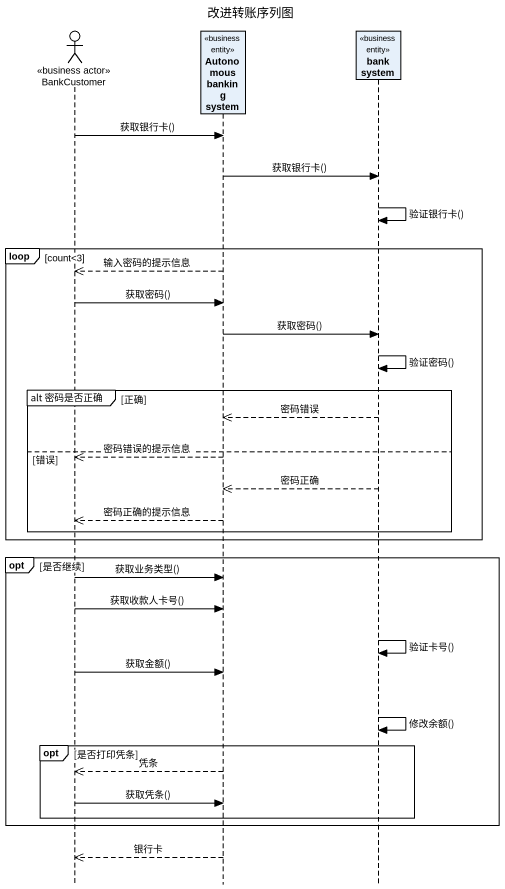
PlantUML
@startuml
title 改进转账序列图
hide footbox
actor BankCustomer <<business actor>>
participant "Autonomous banking system" as Autonomous_banking_system <<business entity>>
participant "bank system" as bank_system <<business entity>>

BankCustomer -> Autonomous_banking_system : 获取银行卡()
Autonomous_banking_system -> bank_system : 获取银行卡()
bank_system -> bank_system : 验证银行卡()
loop count<3
  Autonomous_banking_system -->> BankCustomer : 输入密码的提示信息
  BankCustomer -> Autonomous_banking_system : 获取密码()
  Autonomous_banking_system -> bank_system : 获取密码()
  bank_system -> bank_system : 验证密码()
  group alt 密码是否正确 [正确]
    bank_system -->> Autonomous_banking_system : 密码错误
  else 错误
    Autonomous_banking_system -->> BankCustomer : 密码错误的提示信息
    bank_system -->> Autonomous_banking_system : 密码正确
    Autonomous_banking_system -->> BankCustomer : 密码正确的提示信息
  end
end
opt 是否继续
  BankCustomer -> Autonomous_banking_system : 获取业务类型()
  BankCustomer -> Autonomous_banking_system : 获取收款人卡号()
  bank_system -> bank_system : 验证卡号()
  BankCustomer -> Autonomous_banking_system : 获取金额()
  bank_system -> bank_system : 修改余额()
  opt 是否打印凭条
    Autonomous_banking_system -->> BankCustomer : 凭条
    BankCustomer -> Autonomous_banking_system : 获取凭条()
  end
end
Autonomous_banking_system -->> BankCustomer : 银行卡
@enduml
